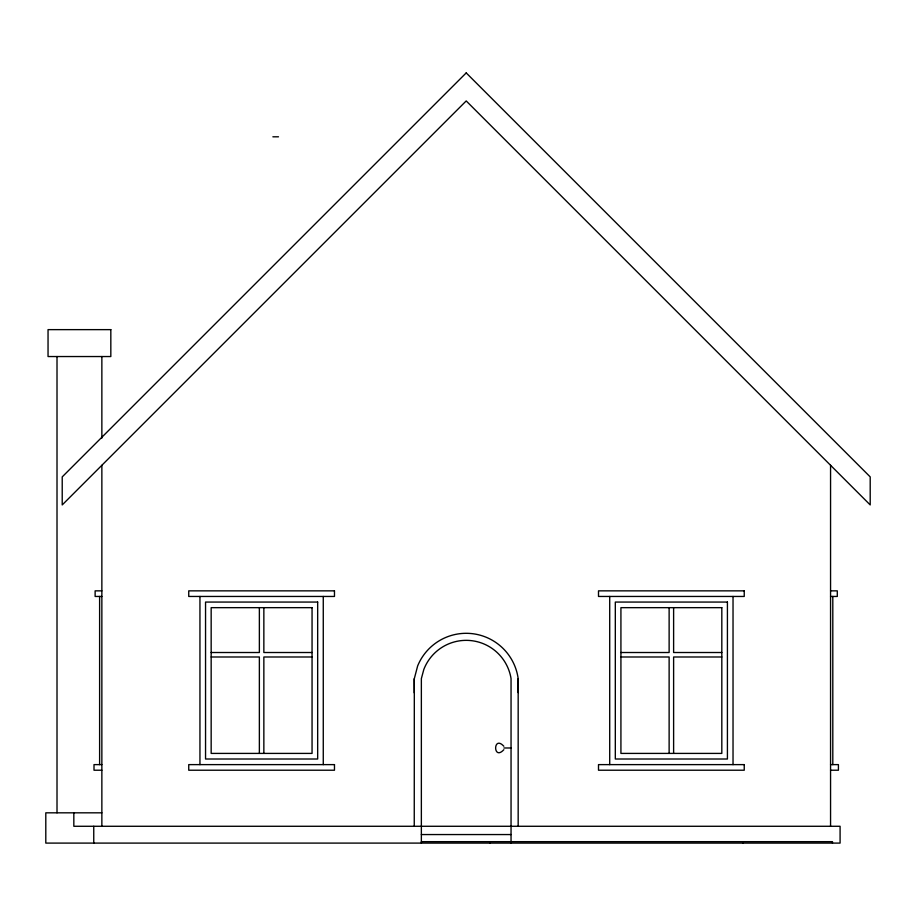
<?xml version="1.0" encoding="UTF-8"?>
<svg xmlns="http://www.w3.org/2000/svg" width="916" height="916" viewBox="0 0 916 916"><rect width="100%" height="100%" fill="white"/><g stroke="black" fill="none" stroke-linecap="round" stroke-linejoin="round"><path stroke-width="1.37" d="M518.17 692.588L518.17 678.619A52.452 52.452 0 0 0 417.65 665.921L414.181 679.168L414.25 692.851M503.834 749.712C492.923 761.436 492.923 734.518 503.834 746.242M272.876 136.805L278.487 136.805M101.859 590.854L95.127 590.854L95.127 596.453L101.859 596.453M830.56 590.854L837.293 590.854L837.293 596.453L830.56 596.453M211.161 652.513L259.365 652.513L259.365 607.663M312.058 652.513L263.854 652.513L263.854 607.663M620.922 652.513L669.127 652.513L669.127 607.663M721.819 652.513L673.615 652.513L673.615 607.663M211.161 656.99L259.365 656.99L259.365 753.41M312.058 656.99L263.854 656.99L263.854 753.41M620.922 656.99L669.127 656.99L669.127 753.41M721.819 656.99L673.615 656.99L673.615 753.41M414.318 678.619L414.25 826.278M503.915 747.983L511.048 747.983M101.859 764.62L94.004 764.62L94.004 770.219L101.859 770.219M830.56 764.62L838.415 764.62L838.415 770.219L830.56 770.219M101.859 812.824L45.8 812.824L45.8 843.098L840.087 843.098L840.087 826.278L73.83 826.278L73.83 812.824M421.36 834.556L511.048 834.556M421.36 841.667L832.472 841.667L832.472 843.098M832.804 596.453L832.804 764.62M830.56 465.282L830.56 826.278M742.784 841.667L742.784 843.098M733.029 596.453L733.029 764.62M609.712 596.453L609.712 764.62M518.17 678.619L518.17 826.278M511.048 843.098L511.048 678.619A45.411 45.411 0 0 0 423.81 669.482L421.36 678.619L421.36 843.098M490.071 841.667L490.071 843.098M323.268 596.453L323.268 764.62M199.951 596.453L199.951 764.62M101.859 356.542L101.859 438.1M101.859 465.282L101.859 826.278M99.615 596.453L99.615 764.62M93.753 826.278L93.753 843.098M57.01 356.542L57.01 812.824M466.21 72.902L62.219 476.892L62.219 504.922L466.21 100.932L870.2 504.922L870.2 476.892L466.21 72.902M110.825 329.634L48.044 329.634L48.044 356.542L110.825 356.542L110.825 329.634M334.477 590.854L188.742 590.854L188.742 596.453L334.477 596.453L334.477 590.854M744.239 590.854L598.503 590.854L598.503 596.453L744.239 596.453L744.239 590.854M317.669 602.064L205.55 602.064L205.55 759.009L317.669 759.009L317.669 602.064M727.418 602.064L615.312 602.064L615.312 759.009L727.418 759.009L727.418 602.064M312.058 607.663L211.161 607.663L211.161 753.41L312.058 753.41L312.058 607.663M721.819 607.663L620.922 607.663L620.922 753.41L721.819 753.41L721.819 607.663M334.477 764.62L188.742 764.62L188.742 770.219L334.477 770.219L334.477 764.62M744.239 764.62L598.503 764.62L598.503 770.219L744.239 770.219L744.239 764.62"/></g></svg>
